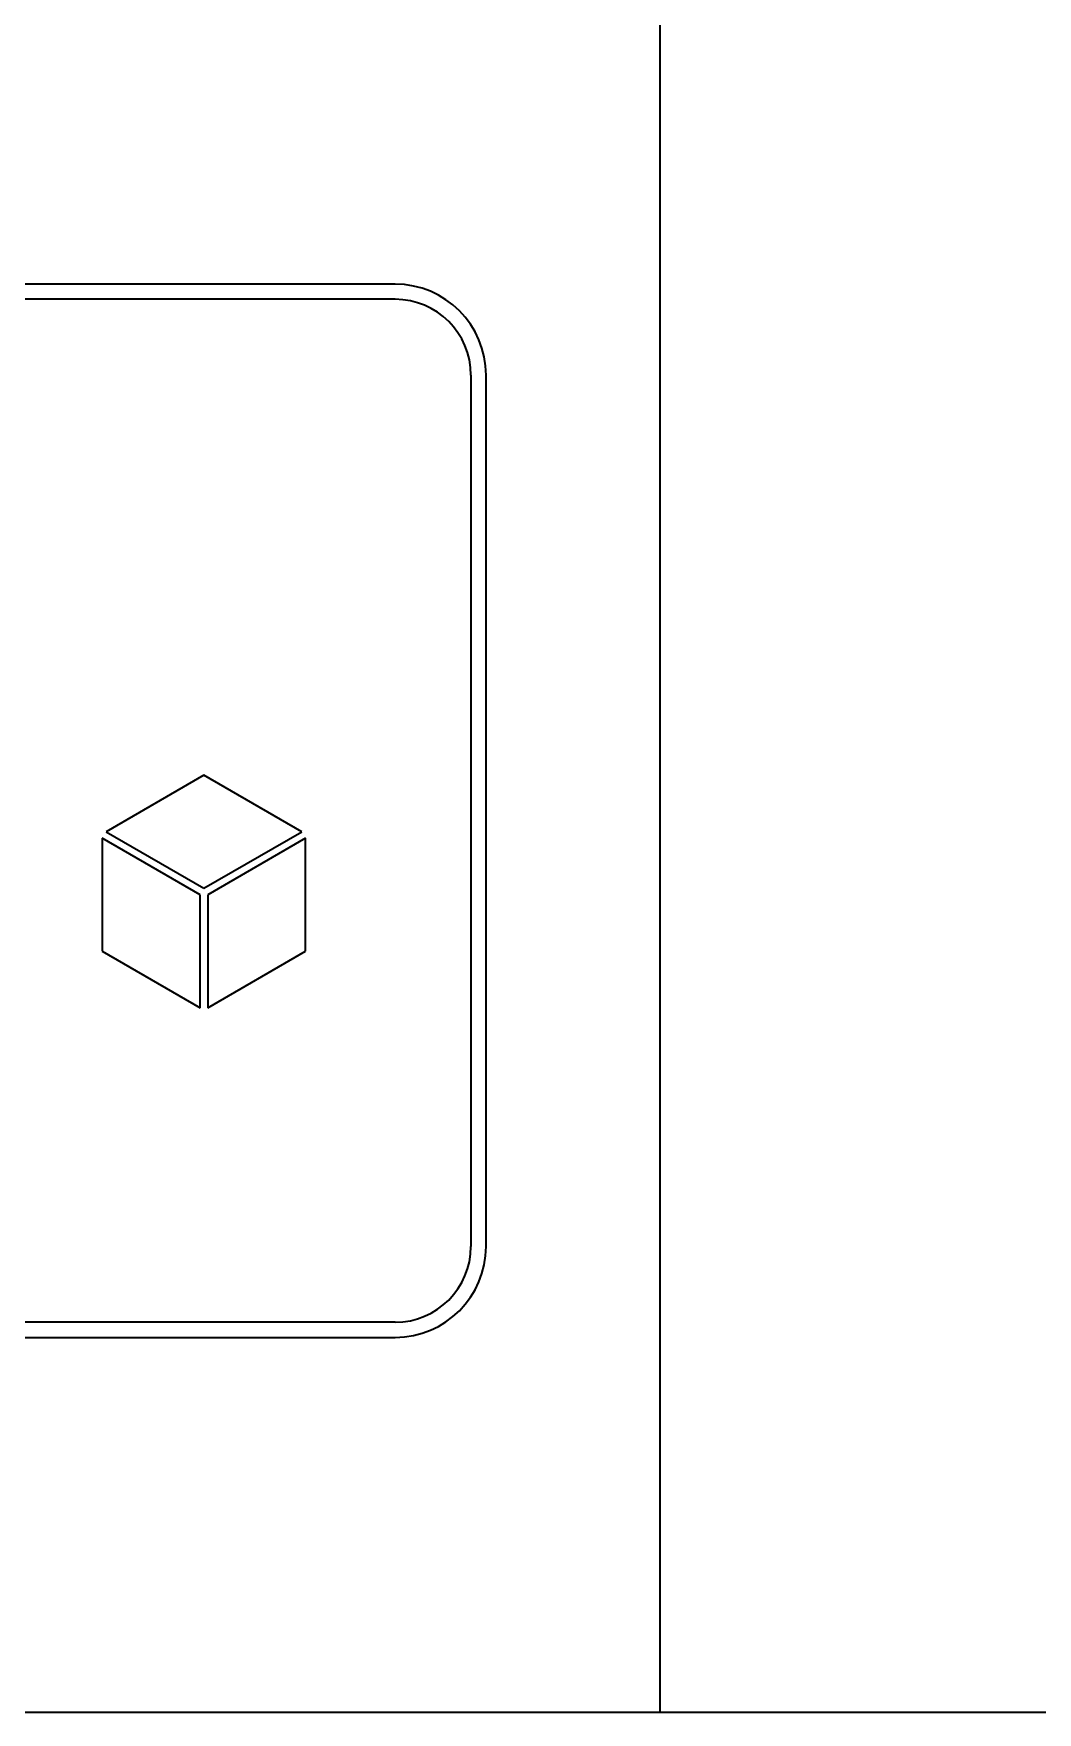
# Model space of a CAD drawing. Extents: x -1322 to 4351, y -2014 to 1793.
# Drawn here: x 739.08 to 765.58, y -630.42 to -586.11 of the extents above; entities that cross this region are included whole.
import ezdxf

# ---------------------------------------------------------------- set-up
doc = ezdxf.new("R2010")
doc.units = 0
doc.header["$MEASUREMENT"] = 0
doc.layers.add('01 Basic thick', color=7, linetype='CONTINUOUS', lineweight=35)

msp = doc.modelspace()

# ---------------------------------------------------------------- linework, layer by layer
at = {"layer": '01 Basic thick'}
for p, q in [((755.624, -630.419), (755.624, -530.338)), ((748.625, -592.726), (666.641, -592.726)), ((748.625, -593.126), (666.641, -593.126)), ((750.625, -595.126), (750.625, -618.121)), ((751.024, -618.121), (751.024, -595.126)), ((743.578, -605.685), (740.996, -607.176)), ((746.162, -607.176), (743.578, -605.685)), ((743.479, -608.84), (740.896, -607.35)), ((740.896, -607.35), (740.896, -610.331)), ((740.996, -607.176), (743.578, -608.667)), ((743.578, -608.667), (746.162, -607.176)), ((746.262, -607.35), (743.679, -608.84)), ((746.262, -610.332), (746.262, -607.35)), ((743.479, -611.823), (743.479, -608.84)), ((743.679, -608.84), (743.679, -611.822)), ((740.896, -610.331), (743.479, -611.823)), ((743.679, -611.822), (746.262, -610.332)), ((748.625, -620.121), (666.641, -620.121)), ((666.641, -620.521), (748.625, -620.521)), ((755.624, -630.419), (659.642, -630.419)), ((767.359, -630.419), (755.624, -630.419))]:
    msp.add_line(p, q, dxfattribs=at)
for centre, radius, start, end in [((748.625, -595.126), 2.4, 0, 90), ((748.625, -595.126), 2, 0, 90), ((748.625, -618.121), 2, 270, 0), ((748.625, -618.121), 2.4, 270, 0)]:
    msp.add_arc(centre, radius, start, end, dxfattribs=at)

doc.saveas('drawing.dxf')
